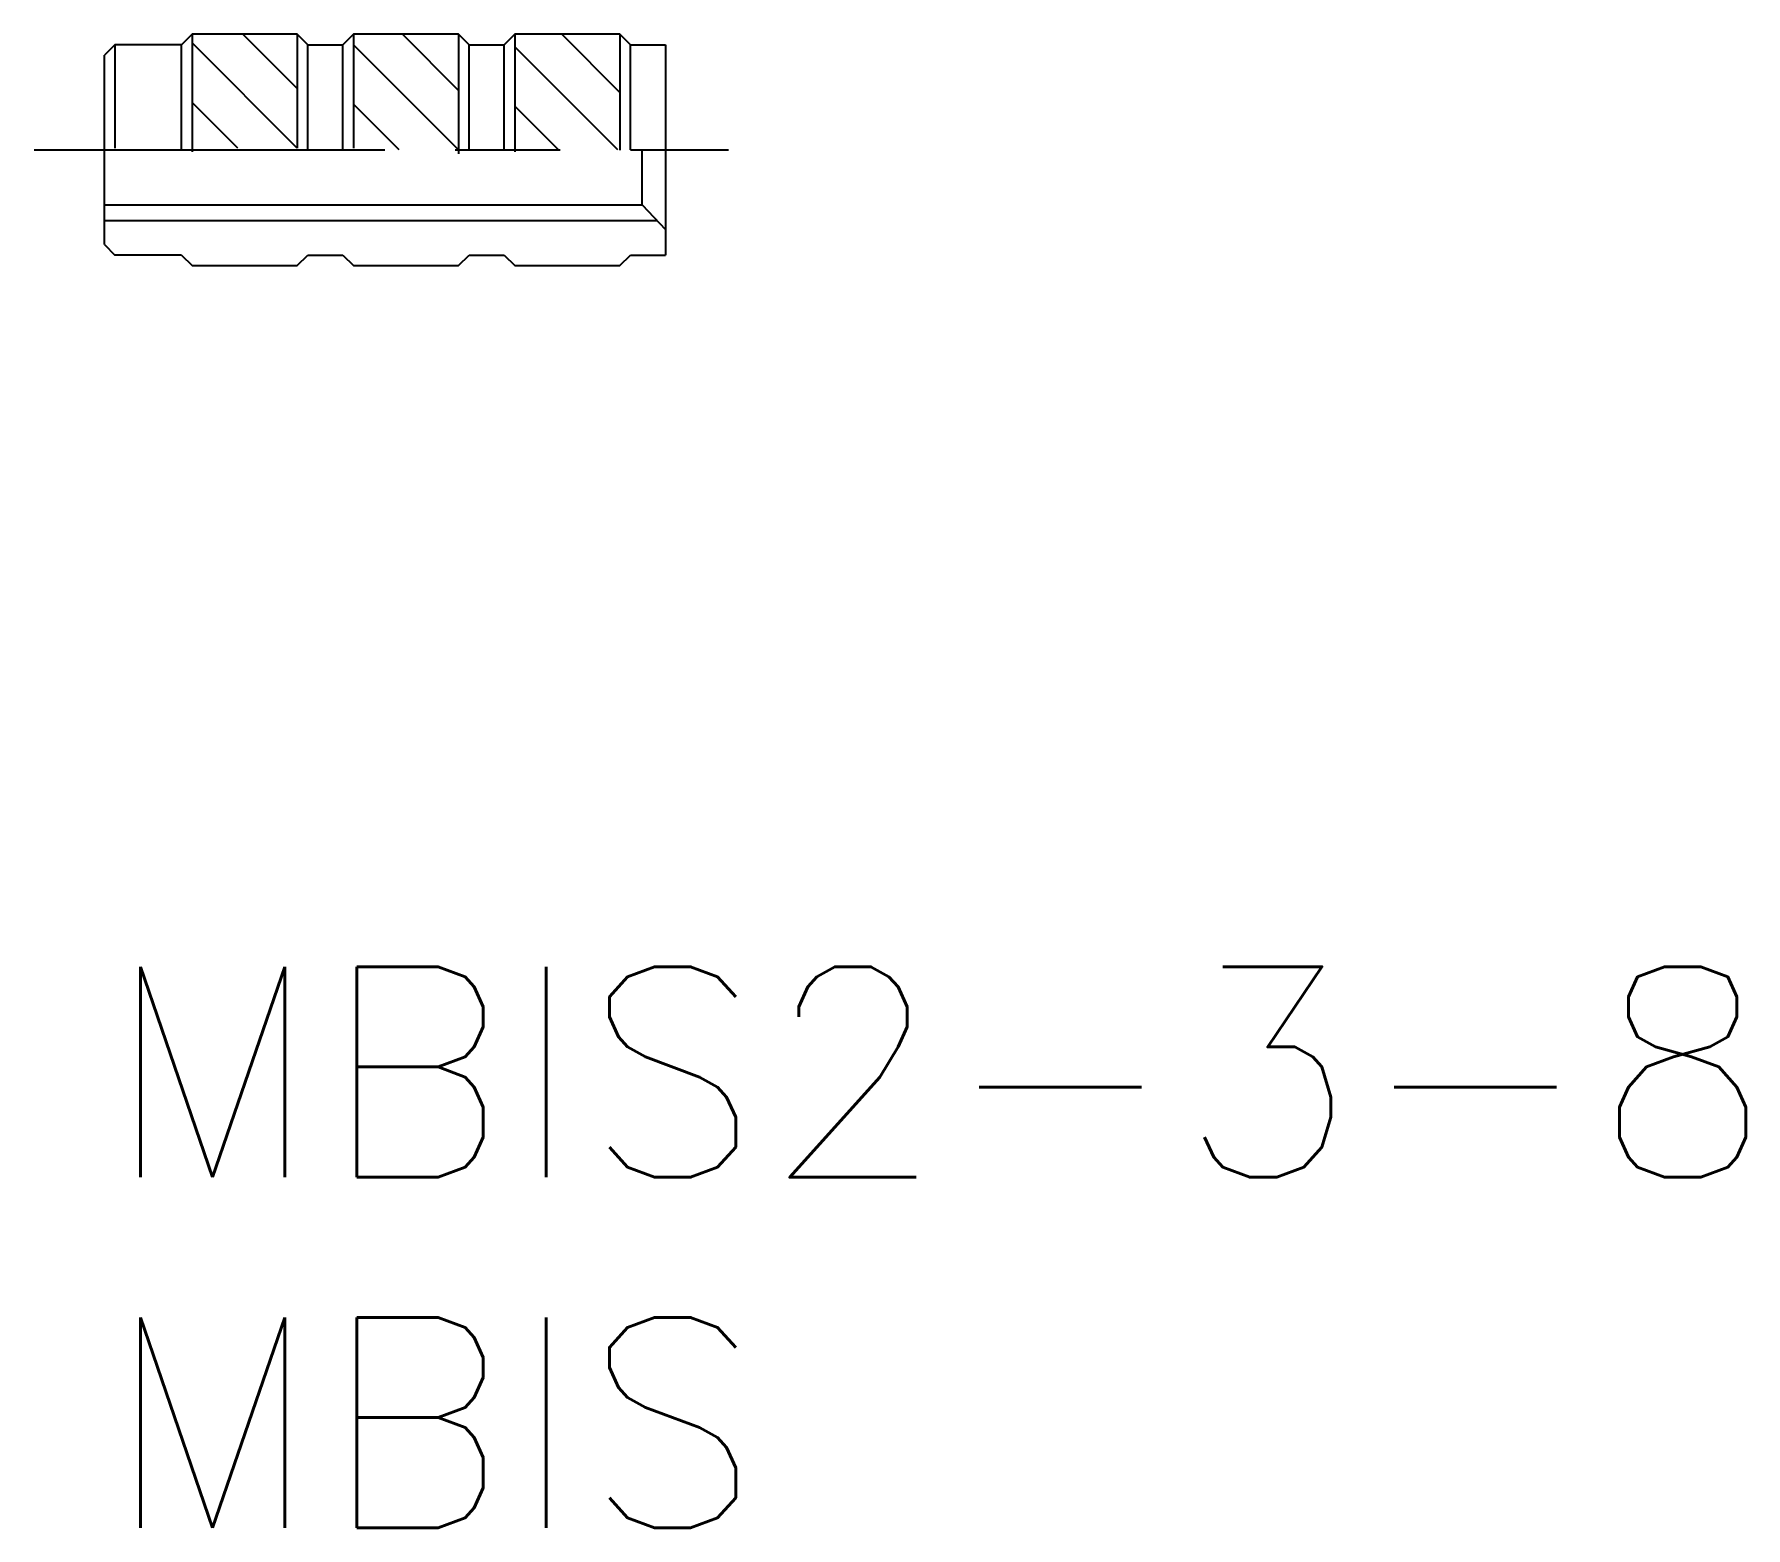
# Model space of a CAD drawing. Extents: x -1 to 23.4, y -8 to 13.3.
import ezdxf

# ---------------------------------------------------------------- set-up
doc = ezdxf.new("R2010")
doc.units = 0
doc.header["$LTSCALE"] = 0.5
doc.linetypes.add('CENTER', pattern=[50.8, 31.75, -6.35, 6.35, -6.35])
doc.linetypes.add('DASHDOT', pattern=[17, 10, -2, 3, -2])
for name, color, linetype in [('MSM_CENTER', 1, 'CENTER'), ('MSM_CONTINUOUS', 7, 'CONTINUOUS'), ('MSM_NARROW', 5, 'CONTINUOUS'), ('MSM_PART_NUMBER', 7, 'CONTINUOUS')]:
    doc.layers.add(name, color=color, linetype=linetype)
doc.styles.get("Standard").update_dxf_attribs({"font": 'txt.shx', "height": 3, "bigfont": 'bigfont.shx'})

msp = doc.modelspace()

# ---------------------------------------------------------------- linework, layer by layer
at = {"layer": 'MSM_CENTER', "linetype": 'DASHDOT'}
msp.add_line((-1, 11.65), (8.9, 11.65), dxfattribs=at)
at = {"layer": 'MSM_CONTINUOUS'}
for p, q in [((1.25, 13.3), (1.1, 13.15)), ((2.75, 13.3), (1.25, 13.3)), ((1.25, 13.3), (1.25, 11.621)), ((2.75, 12.524), (1.974, 13.3)), ((2.9, 13.15), (2.75, 13.3)), ((2.75, 13.3), (2.75, 11.675)), ((3.55, 13.3), (3.4, 13.15)), ((5.05, 13.3), (3.55, 13.3)), ((3.55, 13.3), (3.55, 11.675)), ((5.05, 12.499), (4.249, 13.3)), ((5.2, 13.15), (5.05, 13.3)), ((5.05, 13.3), (5.05, 11.594)), ((5.85, 13.3), (5.7, 13.15)), ((7.35, 13.3), (5.85, 13.3)), ((5.85, 13.3), (5.85, 11.621)), ((7.35, 12.47), (6.52, 13.3)), ((7.5, 13.15), (7.35, 13.3)), ((7.35, 13.3), (7.35, 11.648)), ((0.15, 13.15), (0, 13)), ((0, 10.3), (0, 13)), ((1.1, 13.15), (0.15, 13.15)), ((0.15, 13.15), (0.15, 11.675)), ((1.1, 11.65), (1.1, 13.15)), ((2.75, 11.675), (1.25, 13.175)), ((2.9, 13.15), (3.4, 13.15)), ((2.9, 11.65), (2.9, 13.15)), ((3.4, 11.65), (3.4, 13.15)), ((5.05, 11.65), (3.55, 13.15)), ((5.2, 13.15), (5.7, 13.15)), ((5.2, 11.65), (5.2, 13.15)), ((5.7, 11.65), (5.7, 13.15)), ((7.321, 11.65), (5.85, 13.121)), ((7.5, 13.15), (8, 13.15)), ((7.5, 11.65), (7.5, 13.15)), ((8, 13.15), (8, 10.15)), ((1.901, 11.675), (1.25, 12.327)), ((4.201, 11.65), (3.55, 12.301)), ((6.473, 11.65), (5.85, 12.273)), ((7.667, 10.867), (7.667, 11.648)), ((0, 10.867), (7.667, 10.867)), ((7.667, 10.867), (8, 10.515)), ((0, 10.3), (0.15, 10.15)), ((1.1, 10.15), (0.15, 10.15)), ((1.1, 10.15), (1.25, 10)), ((2.75, 10), (2.9, 10.15)), ((2.9, 10.15), (3.4, 10.15)), ((3.4, 10.15), (3.55, 10)), ((5.05, 10), (5.2, 10.15)), ((5.2, 10.15), (5.7, 10.15)), ((5.7, 10.15), (5.85, 10)), ((7.35, 10), (7.5, 10.15)), ((7.5, 10.15), (8, 10.15)), ((1.25, 10), (2.75, 10)), ((3.55, 10), (5.05, 10)), ((5.85, 10), (7.35, 10))]:
    msp.add_line(p, q, dxfattribs=at)
at = {"layer": 'MSM_NARROW', "linetype": 'CONTINUOUS'}
msp.add_line((7.881, 10.64), (0, 10.64), dxfattribs=at)

# ---------------------------------------------------------------- texts
at = {"layer": 'MSM_PART_NUMBER'}
for s, p in [('MBIS2-3-8', (0, -3)), ('MBIS', (0, -8))]:
    msp.add_text(s, height=3, dxfattribs=at).set_placement(p)

doc.saveas('drawing.dxf')
